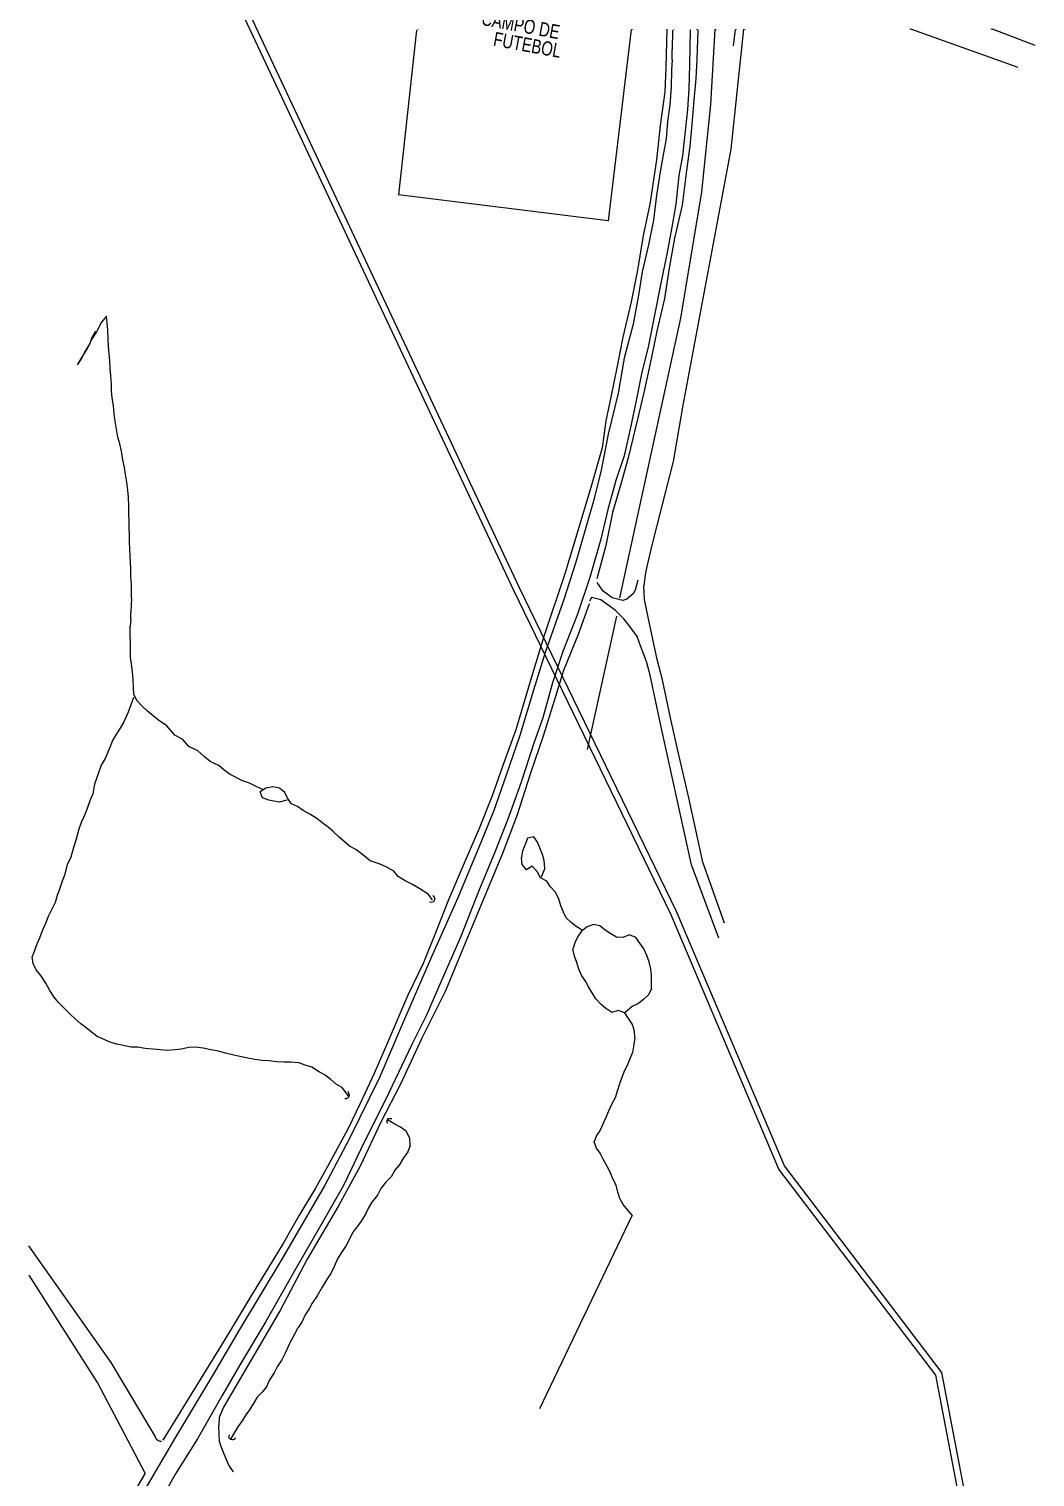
# Model space of a CAD drawing. Header units: millimetres. Extents: x 583 to 26013, y 350 to 21391.
# Drawn here: x 9091.2 to 9404.9, y 14932.5 to 15384 of the extents above; entities that cross this region are included whole.
import ezdxf
from ezdxf.enums import TextEntityAlignment as Align

# ---------------------------------------------------------------- set-up
doc = ezdxf.new("R2010")
doc.units = ezdxf.units.MM
for name, color, linetype in [('105-QUADRAS_ESTRADAS', 80, 'Continuous'), ('110-CERCA_DE_ARAME', 10, 'Continuous'), ('115-PONTES_E_VIADUTO', 210, 'Continuous'), ('145-', 130, 'Continuous'), ('estrada interna', 61, 'Continuous'), ('RIOS', 140, 'Continuous')]:
    doc.layers.add(name, color=color, linetype=linetype)
doc.styles.add('EU', font='arial.ttf', dxfattribs={"height": 10})

msp = doc.modelspace()

# ---------------------------------------------------------------- linework, layer by layer
at = {"layer": '105-QUADRAS_ESTRADAS', "color": 0, "linetype": 'Continuous'}
for p, q in [((9212.01551, 15383.60241), (9206.41551, 15332.20241)), ((9212.31551, 15383.90241), (9212.31551, 15383.80241)), ((9278.91551, 15383.80241), (9271.81551, 15324.10241)), ((9279.31551, 15383.90241), (9279.31551, 15383.80241)), ((9290.11551, 15383.90241), (9289.81551, 15371.90241)), ((9290.11551, 15383.90241), (9290.11551, 15383.70241)), ((9291.81551, 15383.60241), (9291.71551, 15377.50241)), ((9292.21551, 15383.90241), (9292.21551, 15383.80241)), ((9297.41551, 15383.70241), (9297.11551, 15372.70241)), ((9297.61551, 15383.90241), (9297.61551, 15383.90241)), ((9299.41551, 15383.90241), (9299.41551, 15383.70241)), ((9299.71551, 15383.70241), (9299.41551, 15374.40241)), ((9314.01551, 15383.90241), (9310.01551, 15346.50241)), ((9311.41551, 15383.80241), (9310.81551, 15378.70241)), ((9311.71551, 15383.90241), (9311.71551, 15383.80241)), ((9314.41551, 15383.90241), (9314.41551, 15383.80241)), ((9391.71551, 15383.80241), (9391.11551, 15383.90241)), ((9404.91551, 15378.80241), (9391.61551, 15383.90241)), ((9291.71551, 15374.30241), (9291.51551, 15371.20241)), ((9291.71551, 15374.30241), (9291.71551, 15377.50241)), ((9299.41551, 15374.40241), (9299.11551, 15368.50241)), ((9289.81551, 15371.90241), (9289.41551, 15364.30241)), ((9291.51551, 15371.20241), (9291.41551, 15365.80241)), ((9297.11551, 15372.70241), (9296.91551, 15365.30241)), ((9291.41551, 15365.80241), (9291.01551, 15360.30241)), ((9296.91551, 15365.30241), (9296.51551, 15358.80241)), ((9299.11551, 15368.50241), (9298.51551, 15361.70241)), ((9289.41551, 15364.30241), (9288.01551, 15353.90241)), ((9291.01551, 15360.30241), (9290.31551, 15355.10241)), ((9298.51551, 15361.70241), (9297.91551, 15354.20241)), ((9296.51551, 15358.80241), (9295.91551, 15353.00241)), ((9288.01551, 15353.90241), (9286.91551, 15343.10241)), ((9290.31551, 15355.10241), (9289.91551, 15349.70241)), ((9295.91551, 15353.00241), (9295.01551, 15344.40241)), ((9297.91551, 15354.20241), (9297.21551, 15347.40241)), ((9289.91551, 15349.70241), (9288.91551, 15344.70241)), ((9310.01551, 15346.50241), (9295.11551, 15266.60241)), ((9297.21551, 15347.40241), (9296.21551, 15339.80241)), ((9286.91551, 15343.10241), (9284.81551, 15329.30241)), ((9288.91551, 15344.70241), (9288.11551, 15340.00241)), ((9295.01551, 15344.40241), (9293.81551, 15338.30241)), ((9288.11551, 15340.00241), (9286.91551, 15332.10241)), ((9293.81551, 15338.30241), (9292.91551, 15329.30241)), ((9296.21551, 15339.80241), (9294.91551, 15329.00241)), ((9271.81551, 15324.10241), (9206.41551, 15332.20241)), ((9284.81551, 15329.30241), (9282.71551, 15319.60241)), ((9286.91551, 15332.10241), (9285.91551, 15324.30241)), ((9292.91551, 15329.30241), (9291.61551, 15322.10241)), ((9294.91551, 15329.00241), (9292.51551, 15318.70241)), ((9285.91551, 15324.30241), (9284.41551, 15316.60241)), ((9282.71551, 15319.60241), (9280.91551, 15308.70241)), ((9291.61551, 15322.10241), (9290.21551, 15314.30241)), ((9284.41551, 15316.60241), (9282.41551, 15308.20241)), ((9292.51551, 15318.70241), (9290.81551, 15309.40241)), ((9290.21551, 15314.30241), (9288.11551, 15304.20241)), ((9280.91551, 15308.70241), (9278.91551, 15298.90241)), ((9282.41551, 15308.20241), (9281.21551, 15300.90241)), ((9290.81551, 15309.40241), (9289.31551, 15299.90241)), ((9288.11551, 15304.20241), (9286.21551, 15294.70241)), ((9278.91551, 15298.90241), (9276.31551, 15287.90241)), ((9281.21551, 15300.90241), (9279.61551, 15291.90241)), ((9289.31551, 15299.90241), (9287.01551, 15289.70241)), ((9286.21551, 15294.70241), (9284.41551, 15285.30241)), ((9276.31551, 15287.90241), (9274.51551, 15278.30241)), ((9279.61551, 15291.90241), (9276.81551, 15281.30241)), ((9287.01551, 15289.70241), (9284.81551, 15279.10241)), ((9284.41551, 15285.30241), (9282.21551, 15276.40241)), ((9276.81551, 15281.30241), (9274.91551, 15270.40241)), ((9284.81551, 15279.10241), (9282.91551, 15270.60241)), ((9274.51551, 15278.30241), (9272.61551, 15269.10241)), ((9282.21551, 15276.40241), (9280.61551, 15268.60241)), ((9274.91551, 15270.40241), (9271.81551, 15257.60241)), ((9282.91551, 15270.60241), (9280.91551, 15262.30241)), ((9272.61551, 15269.10241), (9271.11551, 15261.80241)), ((9280.61551, 15268.60241), (9278.91551, 15260.60241)), ((9295.11551, 15266.60241), (9292.01551, 15249.10241)), ((9271.11551, 15261.80241), (9269.91551, 15253.30241)), ((9280.91551, 15262.30241), (9278.01551, 15250.20241)), ((9271.81551, 15257.60241), (9269.51551, 15245.90241)), ((9278.91551, 15260.60241), (9276.81551, 15250.90241)), ((9269.91551, 15253.30241), (9266.61551, 15241.70241)), ((9276.81551, 15250.90241), (9274.21551, 15243.20241)), ((9278.01551, 15250.20241), (9275.71551, 15242.00241)), ((9292.01551, 15249.10241), (9289.81551, 15240.20241)), ((9269.51551, 15245.90241), (9267.11551, 15236.40241)), ((9274.21551, 15243.20241), (9271.71551, 15234.10241)), ((9266.61551, 15241.70241), (9262.31551, 15227.50241)), ((9275.71551, 15242.00241), (9273.11551, 15233.20241)), ((9289.81551, 15240.20241), (9285.41551, 15223.00241)), ((9267.11551, 15236.40241), (9264.41551, 15227.10241)), ((9271.71551, 15234.10241), (9269.51551, 15224.90241)), ((9273.11551, 15233.20241), (9271.01551, 15222.90241)), ((9262.31551, 15227.50241), (9258.31551, 15214.10241)), ((9264.41551, 15227.10241), (9261.71551, 15217.70241)), ((9269.51551, 15224.90241), (9266.11551, 15212.90241)), ((9271.01551, 15222.90241), (9268.21551, 15212.50241)), ((9285.41551, 15223.00241), (9283.81551, 15216.40241)), ((9261.71551, 15217.70241), (9257.81551, 15205.70241)), ((9283.81551, 15216.40241), (9283.31551, 15213.70241)), ((9258.31551, 15214.10241), (9251.71551, 15194.50241)), ((9266.11551, 15212.90241), (9262.21551, 15201.50241)), ((9270.21551, 15208.70241), (9268.31551, 15211.40241)), ((9281.01551, 15212.10241), (9280.21551, 15209.00241)), ((9283.31551, 15213.70241), (9282.91551, 15210.30241)), ((9266.61551, 15206.70241), (9266.01551, 15205.50241)), ((9269.51551, 15206.00241), (9266.61551, 15206.70241)), ((9273.01551, 15206.60241), (9270.21551, 15208.70241)), ((9276.31551, 15205.80241), (9273.01551, 15206.60241)), ((9279.61551, 15207.80241), (9277.61551, 15206.20241)), ((9280.21551, 15209.00241), (9279.61551, 15207.80241)), ((9283.11551, 15206.10241), (9282.91551, 15210.30241)), ((9257.81551, 15205.70241), (9252.11551, 15189.50241)), ((9265.91551, 15204.70241), (9262.41551, 15195.10241)), ((9271.41551, 15204.60241), (9269.51551, 15206.00241)), ((9274.01551, 15202.70241), (9271.41551, 15204.60241)), ((9276.71551, 15200.00241), (9274.01551, 15202.70241)), ((9277.61551, 15206.20241), (9276.31551, 15205.80241)), ((9284.21551, 15200.50241), (9283.11551, 15206.10241)), ((9262.21551, 15201.50241), (9257.61551, 15189.80241)), ((9278.31551, 15198.00241), (9276.71551, 15200.00241)), ((9280.81551, 15194.50241), (9278.31551, 15198.00241)), ((9285.71551, 15193.70241), (9284.21551, 15200.50241)), ((9251.71551, 15194.50241), (9247.81551, 15181.50241)), ((9262.41551, 15195.10241), (9257.81551, 15183.90241)), ((9281.91551, 15191.60241), (9280.81551, 15194.50241)), ((9287.11551, 15187.40241), (9285.71551, 15193.70241)), ((9252.11551, 15189.50241), (9248.51551, 15177.80241)), ((9257.61551, 15189.80241), (9254.41551, 15180.10241)), ((9283.71551, 15186.70241), (9281.91551, 15191.60241)), ((9284.91551, 15182.50241), (9283.71551, 15186.70241)), ((9288.71551, 15181.00241), (9287.11551, 15187.40241)), ((9247.81551, 15181.50241), (9243.01551, 15165.40241)), ((9254.41551, 15180.10241), (9251.41551, 15169.20241)), ((9257.81551, 15183.90241), (9254.91551, 15174.50241)), ((9288.41551, 15165.80241), (9284.91551, 15182.50241)), ((9291.21551, 15169.20241), (9288.71551, 15181.00241)), ((9248.51551, 15177.80241), (9244.21551, 15163.70241)), ((9254.91551, 15174.50241), (9251.51551, 15163.40241)), ((9251.41551, 15169.20241), (9248.61551, 15161.30241)), ((9293.51551, 15159.00241), (9291.21551, 15169.20241)), ((9243.01551, 15165.40241), (9239.51551, 15155.80241)), ((9244.21551, 15163.70241), (9240.01551, 15151.30241)), ((9251.51551, 15163.40241), (9247.61551, 15151.90241)), ((9297.81551, 15123.30241), (9288.41551, 15165.80241)), ((9248.61551, 15161.30241), (9244.61551, 15149.10241)), ((9296.91551, 15144.20241), (9293.51551, 15159.00241)), ((9239.51551, 15155.80241), (9235.61551, 15144.80241)), ((9240.01551, 15151.30241), (9236.01551, 15140.00241)), ((9244.61551, 15149.10241), (9240.51551, 15137.60241)), ((9247.61551, 15151.90241), (9243.41551, 15138.90241)), ((9235.61551, 15144.80241), (9231.51551, 15134.70241)), ((9301.31551, 15124.20241), (9296.91551, 15144.20241)), ((9236.01551, 15140.00241), (9231.51551, 15129.00241)), ((9243.41551, 15138.90241), (9238.81551, 15126.90241)), ((9231.51551, 15134.70241), (9227.21551, 15124.60241)), ((9240.51551, 15137.60241), (9236.41551, 15127.30241)), ((9231.51551, 15129.00241), (9224.91551, 15113.00241)), ((9236.41551, 15127.30241), (9231.31551, 15115.00241)), ((9238.81551, 15126.90241), (9233.31551, 15113.70241)), ((9227.21551, 15124.60241), (9222.01551, 15112.40241)), ((9306.31551, 15100.50241), (9297.81551, 15123.30241)), ((9308.11551, 15105.10241), (9301.31551, 15124.20241)), ((9224.91551, 15113.00241), (9216.71551, 15094.60241)), ((9222.01551, 15112.40241), (9218.11551, 15102.60241)), ((9231.31551, 15115.00241), (9225.81551, 15101.00241)), ((9233.31551, 15113.70241), (9227.21551, 15098.90241)), ((9218.11551, 15102.60241), (9214.11551, 15092.60241)), ((9225.81551, 15101.00241), (9219.81551, 15087.30241)), ((9227.21551, 15098.90241), (9221.01551, 15084.00241)), ((9216.71551, 15094.60241), (9207.21551, 15072.80241)), ((9214.11551, 15092.60241), (9209.31551, 15082.70241)), ((9219.81551, 15087.30241), (9215.01551, 15076.30241)), ((9209.31551, 15082.70241), (9203.21551, 15068.40241)), ((9221.01551, 15084.00241), (9213.71551, 15069.30241)), ((9215.01551, 15076.30241), (9210.61551, 15067.30241)), ((9207.21551, 15072.80241), (9200.61551, 15057.20241)), ((9203.21551, 15068.40241), (9198.81551, 15058.30241)), ((9210.61551, 15067.30241), (9202.21551, 15049.90241)), ((9213.71551, 15069.30241), (9207.01551, 15054.90241)), ((9198.81551, 15058.30241), (9194.41551, 15048.90241)), ((9200.61551, 15057.20241), (9191.01551, 15037.80241)), ((9207.01551, 15054.90241), (9200.91551, 15043.10241)), ((9194.41551, 15048.90241), (9190.71551, 15041.10241)), ((9202.21551, 15049.90241), (9195.71551, 15036.90241)), ((9190.71551, 15041.10241), (9184.71551, 15030.00241)), ((9200.91551, 15043.10241), (9194.51551, 15029.60241)), ((9191.01551, 15037.80241), (9183.31551, 15023.20241)), ((9195.71551, 15036.90241), (9189.21551, 15023.40241)), ((9184.71551, 15030.00241), (9180.51551, 15022.50241)), ((9194.51551, 15029.60241), (9187.71551, 15017.00241)), ((9183.31551, 15023.20241), (9170.01551, 15000.40241)), ((9180.51551, 15022.50241), (9175.31551, 15013.90241)), ((9189.21551, 15023.40241), (9182.91551, 15012.20241)), ((9187.71551, 15017.00241), (9177.91551, 15000.40241)), ((9175.31551, 15013.90241), (9170.51551, 15005.50241)), ((9182.91551, 15012.20241), (9173.91551, 14996.50241)), ((9170.51551, 15005.50241), (9165.91551, 14997.80241)), ((9170.01551, 15000.40241), (9156.81551, 14978.50241)), ((9177.91551, 15000.40241), (9169.61551, 14984.60241)), ((9165.91551, 14997.80241), (9160.21551, 14988.60241)), ((9173.91551, 14996.50241), (9165.01551, 14980.90241)), ((9160.21551, 14988.60241), (9154.01551, 14978.20241)), ((9169.61551, 14984.60241), (9151.81551, 14954.20241)), ((9165.01551, 14980.90241), (9156.81551, 14967.20241)), ((9156.81551, 14978.50241), (9148.71551, 14964.60241)), ((9154.01551, 14978.20241), (9151.11551, 14973.50241)), ((9151.11551, 14973.50241), (9132.91551, 14943.90241)), ((9148.71551, 14964.60241), (9136.81551, 14944.90241)), ((9156.81551, 14967.20241), (9151.41551, 14957.90241)), ((9151.41551, 14957.90241), (9143.71551, 14944.40241)), ((9151.81551, 14954.20241), (9150.51551, 14951.00241)), ((9150.51551, 14951.00241), (9150.41551, 14948.60241)), ((9136.81551, 14944.90241), (9101.11551, 14884.00241)), ((9130.91551, 14944.20241), (9130.51551, 14945.20241)), ((9150.51551, 14945.60241), (9150.41551, 14948.60241)), ((9150.61551, 14943.50241), (9150.51551, 14945.60241)), ((9131.31551, 14943.80241), (9130.91551, 14944.20241)), ((9132.11551, 14943.50241), (9131.31551, 14943.80241)), ((9132.51551, 14943.50241), (9132.11551, 14943.50241)), ((9143.71551, 14944.40241), (9136.91551, 14933.40241)), ((9151.21551, 14941.70241), (9150.61551, 14943.50241)), ((9152.01551, 14939.60241), (9151.21551, 14941.70241)), ((9153.51551, 14936.10241), (9152.01551, 14939.60241)), ((9154.91551, 14934.10241), (9153.51551, 14936.10241)), ((9127.41551, 14933.70241), (9116.31551, 14915.00241)), ((9136.91551, 14933.40241), (9131.51551, 14924.00241))]:
    msp.add_line(p, q, dxfattribs=at)
at = {"layer": '110-CERCA_DE_ARAME', "color": 0, "linetype": 'Continuous'}
for p, q in [((9305.01551, 15383.90241), (9303.71551, 15360.40241)), ((9305.21551, 15383.90241), (9305.21551, 15383.70241)), ((9366.51551, 15383.80241), (9365.91551, 15383.90241)), ((9399.61551, 15371.90241), (9366.21551, 15383.90241)), ((9303.71551, 15360.40241), (9300.91551, 15333.20241)), ((9300.91551, 15333.20241), (9294.31551, 15293.80241)), ((9294.31551, 15293.80241), (9275.31551, 15206.60241)), ((9274.41551, 15200.90241), (9265.21551, 15159.30241))]:
    msp.add_line(p, q, dxfattribs=at)
at = {"layer": '115-PONTES_E_VIADUTO', "color": 0, "linetype": 'Continuous'}
for p, q in [((9217.21551, 15111.80241), (9216.51551, 15111.60241)), ((9217.61551, 15113.20241), (9217.21551, 15113.80241)), ((9217.51551, 15112.10241), (9217.21551, 15111.80241)), ((9217.71551, 15112.80241), (9217.51551, 15112.10241)), ((9217.71551, 15112.80241), (9217.61551, 15113.20241)), ((9216.51551, 15111.60241), (9216.21551, 15111.70241)), ((9189.71551, 15050.50241), (9190.31551, 15050.50241)), ((9190.51551, 15050.60241), (9190.31551, 15050.50241)), ((9190.71551, 15050.80241), (9190.51551, 15050.60241)), ((9190.91551, 15052.10241), (9190.71551, 15052.70241)), ((9190.91551, 15051.00241), (9190.71551, 15050.80241)), ((9191.01551, 15051.60241), (9190.91551, 15052.10241)), ((9191.01551, 15051.30241), (9190.91551, 15051.00241)), ((9191.01551, 15051.60241), (9191.01551, 15051.30241)), ((9203.01551, 15044.00241), (9202.91551, 15043.70241)), ((9203.11551, 15044.10241), (9203.01551, 15044.00241)), ((9203.41551, 15044.20241), (9203.11551, 15044.10241)), ((9203.41551, 15044.20241), (9204.31551, 15044.20241)), ((9202.91551, 15043.70241), (9202.81551, 15043.50241)), ((9202.81551, 15043.50241), (9202.81551, 15043.50241)), ((9202.91551, 15043.20241), (9202.81551, 15043.50241)), ((9203.01551, 15042.90241), (9202.91551, 15043.20241)), ((9203.11551, 15042.70241), (9203.01551, 15042.90241)), ((9203.11551, 15042.70241), (9203.11551, 15042.70241)), ((9153.61551, 14945.60241), (9153.51551, 14945.00241)), ((9153.61551, 14944.60241), (9153.51551, 14945.00241)), ((9155.51551, 14944.60241), (9155.51551, 14944.70241)), ((9153.81551, 14944.40241), (9153.61551, 14944.60241)), ((9154.11551, 14944.20241), (9153.81551, 14944.40241)), ((9154.51551, 14944.10241), (9154.11551, 14944.20241)), ((9154.71551, 14944.10241), (9154.51551, 14944.10241)), ((9155.01551, 14944.20241), (9154.71551, 14944.10241)), ((9155.21551, 14944.30241), (9155.01551, 14944.20241)), ((9155.51551, 14944.60241), (9155.21551, 14944.30241))]:
    msp.add_line(p, q, dxfattribs=at)
at = {"layer": '145-', "color": 0, "linetype": 'Continuous'}
for p, q in [((9113.81551, 15292.50241), (9112.21551, 15289.50241)), ((9115.31551, 15294.40241), (9113.81551, 15292.50241)), ((9115.51551, 15292.30241), (9115.31551, 15294.40241)), ((9115.31551, 15294.40241), (9115.31551, 15294.40241)), ((9110.81551, 15287.80241), (9110.11551, 15285.90241)), ((9111.91551, 15289.70241), (9110.81551, 15287.80241)), ((9112.21551, 15289.50241), (9110.91551, 15287.40241)), ((9115.71551, 15290.10241), (9115.51551, 15292.30241)), ((9115.81551, 15287.30241), (9115.71551, 15290.10241)), ((9109.41551, 15284.50241), (9107.41551, 15281.30241)), ((9108.71551, 15283.50241), (9107.41551, 15281.10241)), ((9110.11551, 15285.90241), (9108.71551, 15283.50241)), ((9110.91551, 15287.40241), (9109.41551, 15284.50241)), ((9116.01551, 15284.90241), (9115.81551, 15287.30241)), ((9116.21551, 15282.80241), (9116.01551, 15284.90241)), ((9107.41551, 15281.30241), (9106.21551, 15279.20241)), ((9107.41551, 15281.10241), (9106.21551, 15279.20241)), ((9116.41551, 15280.50241), (9116.21551, 15282.80241)), ((9116.51551, 15278.10241), (9116.41551, 15280.50241)), ((9116.71551, 15275.80241), (9116.51551, 15278.10241)), ((9116.91551, 15273.30241), (9116.71551, 15275.80241)), ((9116.91551, 15271.10241), (9116.91551, 15273.30241)), ((9117.11551, 15268.90241), (9116.91551, 15271.10241)), ((9117.51551, 15266.50241), (9117.11551, 15268.90241)), ((9117.71551, 15263.80241), (9117.51551, 15266.50241)), ((9118.01551, 15261.70241), (9117.71551, 15263.80241)), ((9118.41551, 15259.20241), (9118.01551, 15261.70241)), ((9118.91551, 15256.70241), (9118.41551, 15259.20241)), ((9119.51551, 15254.60241), (9118.91551, 15256.70241)), ((9120.01551, 15252.30241), (9119.51551, 15254.60241)), ((9120.41551, 15249.60241), (9120.01551, 15252.30241)), ((9120.91551, 15247.20241), (9120.41551, 15249.60241)), ((9121.31551, 15245.10241), (9120.91551, 15247.20241)), ((9121.71551, 15242.60241), (9121.31551, 15245.10241)), ((9122.01551, 15240.20241), (9121.71551, 15242.60241)), ((9122.21551, 15238.00241), (9122.01551, 15240.20241)), ((9122.31551, 15235.20241), (9122.21551, 15238.00241)), ((9122.31551, 15232.90241), (9122.31551, 15235.20241)), ((9122.41551, 15230.40241), (9122.31551, 15232.90241)), ((9122.41551, 15228.40241), (9122.41551, 15230.40241)), ((9122.51551, 15226.20241), (9122.41551, 15228.40241)), ((9122.51551, 15224.00241), (9122.51551, 15226.20241)), ((9122.61551, 15221.80241), (9122.51551, 15224.00241)), ((9122.71551, 15219.70241), (9122.61551, 15221.80241)), ((9122.81551, 15217.70241), (9122.71551, 15219.70241)), ((9122.91551, 15215.50241), (9122.81551, 15217.70241)), ((9122.91551, 15213.20241), (9122.91551, 15215.50241)), ((9123.11551, 15210.70241), (9122.91551, 15213.20241)), ((9123.11551, 15206.50241), (9123.11551, 15210.70241)), ((9123.01551, 15204.40241), (9122.91551, 15202.10241)), ((9122.91551, 15199.80241), (9122.91551, 15202.10241)), ((9123.11551, 15206.50241), (9123.01551, 15204.40241)), ((9122.91551, 15199.80241), (9122.71551, 15197.70241)), ((9122.71551, 15194.80241), (9122.71551, 15197.70241)), ((9122.81551, 15192.70241), (9122.71551, 15194.80241)), ((9122.81551, 15188.10241), (9122.81551, 15192.70241)), ((9123.11551, 15185.90241), (9122.81551, 15188.10241)), ((9123.41551, 15183.50241), (9123.11551, 15185.90241)), ((9123.61551, 15181.10241), (9123.41551, 15183.50241)), ((9123.81551, 15178.60241), (9123.61551, 15181.10241)), ((9123.81551, 15175.50241), (9122.91551, 15173.20241)), ((9123.91551, 15176.40241), (9123.81551, 15178.60241)), ((9124.91551, 15174.50241), (9123.91551, 15176.40241)), ((9122.11551, 15170.90241), (9120.71551, 15167.90241)), ((9122.91551, 15173.20241), (9122.11551, 15170.90241)), ((9126.21551, 15173.00241), (9124.91551, 15174.50241)), ((9128.11551, 15171.20241), (9126.21551, 15173.00241)), ((9130.01551, 15169.70241), (9128.11551, 15171.20241)), ((9119.61551, 15165.90241), (9118.41551, 15164.20241)), ((9120.71551, 15167.90241), (9119.61551, 15165.90241)), ((9131.61551, 15168.40241), (9130.01551, 15169.70241)), ((9134.11551, 15166.70241), (9131.61551, 15168.40241)), ((9136.61551, 15163.80241), (9134.11551, 15166.70241)), ((9117.21551, 15162.10241), (9116.41551, 15159.90241)), ((9118.41551, 15164.20241), (9117.21551, 15162.10241)), ((9139.11551, 15162.40241), (9136.61551, 15163.80241)), ((9141.01551, 15160.20241), (9139.11551, 15162.40241)), ((9116.41551, 15159.90241), (9114.91551, 15156.50241)), ((9143.81551, 15158.90241), (9141.01551, 15160.20241)), ((9145.91551, 15157.00241), (9143.81551, 15158.90241)), ((9147.71551, 15155.50241), (9145.91551, 15157.00241)), ((9113.71551, 15154.40241), (9112.81551, 15152.00241)), ((9114.91551, 15156.50241), (9113.71551, 15154.40241)), ((9150.41551, 15154.30241), (9147.71551, 15155.50241)), ((9152.01551, 15152.80241), (9150.41551, 15154.30241)), ((9153.91551, 15151.50241), (9152.01551, 15152.80241)), ((9111.61551, 15148.50241), (9111.11551, 15145.50241)), ((9112.81551, 15152.00241), (9111.61551, 15148.50241)), ((9157.71551, 15149.50241), (9153.91551, 15151.50241)), ((9159.91551, 15148.80241), (9157.71551, 15149.50241)), ((9162.21551, 15147.60241), (9159.91551, 15148.80241)), ((9110.21551, 15143.60241), (9109.21551, 15140.60241)), ((9111.11551, 15145.50241), (9110.21551, 15143.60241)), ((9164.11551, 15146.80241), (9162.21551, 15147.60241)), ((9165.01551, 15147.20241), (9163.31551, 15146.10241)), ((9164.01551, 15144.20241), (9163.31551, 15146.10241)), ((9166.01551, 15143.50241), (9164.01551, 15144.20241)), ((9167.21551, 15147.60241), (9165.01551, 15147.20241)), ((9169.21551, 15142.90241), (9166.01551, 15143.50241)), ((9169.31551, 15147.20241), (9167.21551, 15147.60241)), ((9171.61551, 15143.50241), (9169.21551, 15142.90241)), ((9170.91551, 15145.90241), (9169.31551, 15147.20241)), ((9171.81551, 15144.10241), (9170.91551, 15145.90241)), ((9173.01551, 15142.40241), (9171.81551, 15144.10241)), ((9109.21551, 15140.60241), (9108.31551, 15138.30241)), ((9174.91551, 15141.50241), (9173.01551, 15142.40241)), ((9176.71551, 15140.30241), (9174.91551, 15141.50241)), ((9178.71551, 15139.10241), (9176.71551, 15140.30241)), ((9180.91551, 15137.80241), (9178.71551, 15139.10241)), ((9106.71551, 15134.50241), (9105.91551, 15131.30241)), ((9107.41551, 15136.50241), (9106.71551, 15134.50241)), ((9108.31551, 15138.30241), (9107.41551, 15136.50241)), ((9182.51551, 15136.50241), (9180.91551, 15137.80241)), ((9184.51551, 15135.10241), (9182.51551, 15136.50241)), ((9186.01551, 15133.70241), (9184.51551, 15135.10241)), ((9105.91551, 15131.30241), (9105.01551, 15128.70241)), ((9187.91551, 15132.00241), (9186.01551, 15133.70241)), ((9189.51551, 15130.60241), (9187.91551, 15132.00241)), ((9191.11551, 15129.20241), (9189.51551, 15130.60241)), ((9246.61551, 15131.60241), (9245.91551, 15129.70241)), ((9248.61551, 15132.10241), (9246.61551, 15131.60241)), ((9249.71551, 15130.40241), (9248.61551, 15132.10241)), ((9250.51551, 15128.60241), (9249.71551, 15130.40241)), ((9104.21551, 15125.70241), (9103.11551, 15123.30241)), ((9105.01551, 15128.70241), (9104.21551, 15125.70241)), ((9193.11551, 15128.10241), (9191.11551, 15129.20241)), ((9195.31551, 15126.40241), (9193.11551, 15128.10241)), ((9197.61551, 15124.60241), (9195.31551, 15126.40241)), ((9245.11551, 15127.70241), (9244.81551, 15125.60241)), ((9245.01551, 15123.40241), (9244.81551, 15125.60241)), ((9245.91551, 15129.70241), (9245.11551, 15127.70241)), ((9251.31551, 15126.60241), (9250.51551, 15128.60241)), ((9251.81551, 15124.70241), (9251.31551, 15126.60241)), ((9103.11551, 15123.30241), (9102.21551, 15120.10241)), ((9200.41551, 15123.60241), (9197.61551, 15124.60241)), ((9202.51551, 15122.70241), (9200.41551, 15123.60241)), ((9204.91551, 15121.40241), (9202.51551, 15122.70241)), ((9206.31551, 15119.70241), (9204.91551, 15121.40241)), ((9246.31551, 15121.80241), (9245.01551, 15123.40241)), ((9248.11551, 15122.90241), (9246.31551, 15121.80241)), ((9249.61551, 15121.30241), (9248.11551, 15122.90241)), ((9250.71551, 15119.30241), (9249.61551, 15121.30241)), ((9252.01551, 15122.30241), (9250.91551, 15119.50241)), ((9252.01551, 15122.30241), (9251.81551, 15124.70241)), ((9101.51551, 15118.20241), (9100.71551, 15115.70241)), ((9102.21551, 15120.10241), (9101.51551, 15118.20241)), ((9208.51551, 15118.30241), (9206.31551, 15119.70241)), ((9210.81551, 15117.20241), (9208.51551, 15118.30241)), ((9213.01551, 15115.80241), (9210.81551, 15117.20241)), ((9252.61551, 15118.20241), (9250.71551, 15119.30241)), ((9253.71551, 15116.60241), (9252.61551, 15118.20241)), ((9255.21551, 15114.90241), (9253.71551, 15116.60241)), ((9099.91551, 15113.80241), (9099.31551, 15111.60241)), ((9100.71551, 15115.70241), (9099.91551, 15113.80241)), ((9215.61551, 15114.20241), (9213.01551, 15115.80241)), ((9217.01551, 15112.40241), (9215.61551, 15114.20241)), ((9256.41551, 15112.70241), (9255.21551, 15114.90241)), ((9257.01551, 15110.50241), (9256.41551, 15112.70241)), ((9097.11551, 15107.20241), (9096.31551, 15105.00241)), ((9098.11551, 15109.10241), (9097.11551, 15107.20241)), ((9099.31551, 15111.60241), (9098.11551, 15109.10241)), ((9257.81551, 15108.60241), (9257.01551, 15110.50241)), ((9258.71551, 15106.80241), (9257.81551, 15108.60241)), ((9095.31551, 15102.80241), (9094.41551, 15100.50241)), ((9096.31551, 15105.00241), (9095.31551, 15102.80241)), ((9260.21551, 15105.40241), (9258.71551, 15106.80241)), ((9261.81551, 15104.10241), (9260.21551, 15105.40241)), ((9263.71551, 15103.00241), (9261.81551, 15104.10241)), ((9263.51551, 15102.70241), (9262.31551, 15101.00241)), ((9265.21551, 15104.00241), (9263.51551, 15102.70241)), ((9267.21551, 15104.70241), (9265.21551, 15104.00241)), ((9269.21551, 15104.30241), (9267.21551, 15104.70241)), ((9270.81551, 15103.00241), (9269.21551, 15104.30241)), ((9272.61551, 15101.80241), (9270.81551, 15103.00241)), ((9093.61551, 15098.60241), (9092.91551, 15096.60241)), ((9094.41551, 15100.50241), (9093.61551, 15098.60241)), ((9261.41551, 15099.00241), (9260.81551, 15097.00241)), ((9262.31551, 15101.00241), (9261.41551, 15099.00241)), ((9274.41551, 15100.80241), (9272.61551, 15101.80241)), ((9276.41551, 15100.70241), (9274.41551, 15100.80241)), ((9278.41551, 15101.50241), (9276.41551, 15100.70241)), ((9280.41551, 15100.70241), (9278.41551, 15101.50241)), ((9281.71551, 15098.90241), (9280.41551, 15100.70241)), ((9282.91551, 15097.10241), (9281.71551, 15098.90241)), ((9092.91551, 15096.60241), (9092.11551, 15094.60241)), ((9092.51551, 15092.60241), (9092.11551, 15094.60241)), ((9261.31551, 15094.90241), (9260.81551, 15097.00241)), ((9262.01551, 15092.90241), (9261.31551, 15094.90241)), ((9283.81551, 15095.10241), (9282.91551, 15097.10241)), ((9284.61551, 15093.10241), (9283.81551, 15095.10241)), ((9093.41551, 15090.60241), (9092.51551, 15092.60241)), ((9094.91551, 15088.80241), (9093.41551, 15090.60241)), ((9262.61551, 15090.80241), (9262.01551, 15092.90241)), ((9263.51551, 15088.90241), (9262.61551, 15090.80241)), ((9285.11551, 15090.90241), (9284.61551, 15093.10241)), ((9285.31551, 15088.80241), (9285.11551, 15090.90241)), ((9096.41551, 15086.40241), (9094.91551, 15088.80241)), ((9097.71551, 15084.10241), (9096.41551, 15086.40241)), ((9264.71551, 15087.10241), (9263.51551, 15088.90241)), ((9265.61551, 15085.30241), (9264.71551, 15087.10241)), ((9266.81551, 15083.40241), (9265.61551, 15085.30241)), ((9285.31551, 15084.80241), (9284.41551, 15082.80241)), ((9285.31551, 15084.80241), (9285.31551, 15088.80241)), ((9099.01551, 15082.10241), (9097.71551, 15084.10241)), ((9100.41551, 15080.40241), (9099.01551, 15082.10241)), ((9102.01551, 15078.70241), (9100.41551, 15080.40241)), ((9267.91551, 15081.50241), (9266.81551, 15083.40241)), ((9269.51551, 15079.90241), (9267.91551, 15081.50241)), ((9281.21551, 15080.10241), (9279.31551, 15079.20241)), ((9282.91551, 15081.40241), (9281.21551, 15080.10241)), ((9284.41551, 15082.80241), (9282.91551, 15081.40241)), ((9104.01551, 15076.80241), (9102.01551, 15078.70241)), ((9105.61551, 15075.30241), (9104.01551, 15076.80241)), ((9271.01551, 15078.50241), (9269.51551, 15079.90241)), ((9272.91551, 15077.30241), (9271.01551, 15078.50241)), ((9274.91551, 15077.90241), (9272.91551, 15077.30241)), ((9277.01551, 15077.20241), (9274.91551, 15077.90241)), ((9278.11551, 15075.40241), (9277.01551, 15077.20241)), ((9279.31551, 15079.20241), (9277.11551, 15077.30241)), ((9107.31551, 15073.80241), (9105.61551, 15075.30241)), ((9108.91551, 15072.60241), (9107.31551, 15073.80241)), ((9110.51551, 15071.30241), (9108.91551, 15072.60241)), ((9112.41551, 15069.80241), (9110.51551, 15071.30241)), ((9279.41551, 15073.50241), (9278.11551, 15075.40241)), ((9280.01551, 15071.50241), (9279.41551, 15073.50241)), ((9280.11551, 15069.40241), (9280.01551, 15071.50241)), ((9114.41551, 15069.00241), (9112.41551, 15069.80241)), ((9116.21551, 15068.10241), (9114.41551, 15069.00241)), ((9118.51551, 15067.40241), (9116.21551, 15068.10241)), ((9120.61551, 15067.00241), (9118.51551, 15067.40241)), ((9122.91551, 15066.50241), (9120.61551, 15067.00241)), ((9279.81551, 15067.30241), (9279.41551, 15064.80241)), ((9280.11551, 15069.40241), (9279.81551, 15067.30241)), ((9125.01551, 15066.50241), (9122.91551, 15066.50241)), ((9127.41551, 15066.10241), (9125.01551, 15066.50241)), ((9129.81551, 15065.90241), (9127.41551, 15066.10241)), ((9132.11551, 15065.60241), (9129.81551, 15065.90241)), ((9134.31551, 15065.40241), (9132.11551, 15065.60241)), ((9136.61551, 15065.60241), (9134.31551, 15065.40241)), ((9138.71551, 15065.90241), (9136.61551, 15065.60241)), ((9140.91551, 15066.40241), (9138.71551, 15065.90241)), ((9143.11551, 15066.50241), (9140.91551, 15066.40241)), ((9145.51551, 15066.20241), (9143.11551, 15066.50241)), ((9147.91551, 15065.70241), (9145.51551, 15066.20241)), ((9150.31551, 15065.20241), (9147.91551, 15065.70241)), ((9152.41551, 15064.60241), (9150.31551, 15065.20241)), ((9155.01551, 15064.00241), (9152.41551, 15064.60241)), ((9156.91551, 15063.60241), (9155.01551, 15064.00241)), ((9159.41551, 15063.00241), (9156.91551, 15063.60241)), ((9161.61551, 15062.60241), (9159.41551, 15063.00241)), ((9163.81551, 15062.30241), (9161.61551, 15062.60241)), ((9166.01551, 15062.20241), (9163.81551, 15062.30241)), ((9168.51551, 15061.90241), (9166.01551, 15062.20241)), ((9278.51551, 15062.80241), (9277.71551, 15060.80241)), ((9279.41551, 15064.80241), (9278.51551, 15062.80241)), ((9170.71551, 15061.80241), (9168.51551, 15061.90241)), ((9172.81551, 15061.80241), (9170.71551, 15061.80241)), ((9175.31551, 15061.60241), (9172.81551, 15061.80241)), ((9177.31551, 15060.90241), (9175.31551, 15061.60241)), ((9179.41551, 15060.20241), (9177.31551, 15060.90241)), ((9181.41551, 15058.90241), (9179.41551, 15060.20241)), ((9183.51551, 15057.70241), (9181.41551, 15058.90241)), ((9185.31551, 15056.40241), (9183.51551, 15057.70241)), ((9276.81551, 15059.00241), (9276.01551, 15057.00241)), ((9277.71551, 15060.80241), (9276.81551, 15059.00241)), ((9187.11551, 15054.80241), (9185.31551, 15056.40241)), ((9188.81551, 15053.90241), (9187.11551, 15054.80241)), ((9190.91551, 15051.10241), (9188.81551, 15053.90241)), ((9274.71551, 15053.10241), (9274.01551, 15050.70241)), ((9275.31551, 15055.00241), (9274.71551, 15053.10241)), ((9276.01551, 15057.00241), (9275.31551, 15055.00241)), ((9272.81551, 15048.60241), (9271.91551, 15046.50241)), ((9274.01551, 15050.70241), (9272.81551, 15048.60241)), ((9271.01551, 15044.60241), (9270.11551, 15042.50241)), ((9271.91551, 15046.50241), (9271.01551, 15044.60241)), ((9205.21551, 15042.50241), (9203.01551, 15043.80241)), ((9207.01551, 15041.50241), (9205.21551, 15042.50241)), ((9208.81551, 15040.30241), (9207.01551, 15041.50241)), ((9209.91551, 15038.10241), (9208.81551, 15040.30241)), ((9269.31551, 15040.60241), (9268.11551, 15038.90241)), ((9270.11551, 15042.50241), (9269.31551, 15040.60241)), ((9210.01551, 15035.80241), (9209.31551, 15033.80241)), ((9210.01551, 15035.80241), (9209.91551, 15038.10241)), ((9268.11551, 15038.90241), (9267.41551, 15037.00241)), ((9268.11551, 15035.00241), (9267.41551, 15037.00241)), ((9269.31551, 15033.40241), (9268.11551, 15035.00241)), ((9208.01551, 15032.00241), (9206.61551, 15029.70241)), ((9209.31551, 15033.80241), (9208.01551, 15032.00241)), ((9270.31551, 15031.40241), (9269.31551, 15033.40241)), ((9271.51551, 15029.30241), (9270.31551, 15031.40241)), ((9204.11551, 15026.10241), (9202.41551, 15024.40241)), ((9205.31551, 15028.10241), (9204.11551, 15026.10241)), ((9206.61551, 15029.70241), (9205.31551, 15028.10241)), ((9272.51551, 15027.30241), (9271.51551, 15029.30241)), ((9273.21551, 15025.40241), (9272.51551, 15027.30241)), ((9200.91551, 15022.40241), (9199.81551, 15020.30241)), ((9202.41551, 15024.40241), (9200.91551, 15022.40241)), ((9274.31551, 15023.50241), (9273.21551, 15025.40241)), ((9274.81551, 15021.30241), (9274.31551, 15023.50241)), ((9198.11551, 15018.20241), (9197.01551, 15016.40241)), ((9199.81551, 15020.30241), (9198.11551, 15018.20241)), ((9275.41551, 15019.30241), (9274.81551, 15021.30241)), ((9276.51551, 15017.40241), (9275.41551, 15019.30241)), ((9277.91551, 15015.70241), (9276.51551, 15017.40241)), ((9196.11551, 15014.40241), (9194.71551, 15012.20241)), ((9197.01551, 15016.40241), (9196.11551, 15014.40241)), ((9279.31551, 15014.10241), (9250.41551, 14953.70241)), ((9279.31551, 15014.10241), (9277.91551, 15015.70241)), ((9192.21551, 15008.80241), (9191.21551, 15006.80241)), ((9193.41551, 15010.40241), (9192.21551, 15008.80241)), ((9194.71551, 15012.20241), (9193.41551, 15010.40241)), ((9190.11551, 15004.60241), (9188.61551, 15002.50241)), ((9191.21551, 15006.80241), (9190.11551, 15004.60241)), ((9187.41551, 15000.50241), (9186.31551, 14998.10241)), ((9188.61551, 15002.50241), (9187.41551, 15000.50241)), ((9185.31551, 14995.90241), (9184.11551, 14994.20241)), ((9186.31551, 14998.10241), (9185.31551, 14995.90241)), ((9182.61551, 14991.70241), (9181.01551, 14989.00241)), ((9184.11551, 14994.20241), (9182.61551, 14991.70241)), ((9179.51551, 14986.70241), (9178.51551, 14984.90241)), ((9181.01551, 14989.00241), (9179.51551, 14986.70241)), ((9176.31551, 14980.90241), (9175.11551, 14979.10241)), ((9177.31551, 14983.00241), (9176.31551, 14980.90241)), ((9178.51551, 14984.90241), (9177.31551, 14983.00241)), ((9172.11551, 14973.40241), (9175.11551, 14979.10241)), ((9172.11551, 14973.40241), (9171.01551, 14971.10241)), ((9170.01551, 14969.00241), (9168.61551, 14966.80241)), ((9171.01551, 14971.10241), (9170.01551, 14969.00241)), ((9167.61551, 14964.90241), (9166.11551, 14962.50241)), ((9168.61551, 14966.80241), (9167.61551, 14964.90241)), ((9163.91551, 14958.90241), (9162.31551, 14957.40241)), ((9165.21551, 14960.60241), (9163.91551, 14958.90241)), ((9166.11551, 14962.50241), (9165.21551, 14960.60241)), ((9161.31551, 14955.60241), (9159.91551, 14953.40241)), ((9162.31551, 14957.40241), (9161.31551, 14955.60241)), ((9157.61551, 14950.00241), (9156.31551, 14948.10241)), ((9158.81551, 14951.80241), (9157.61551, 14950.00241)), ((9159.91551, 14953.40241), (9158.81551, 14951.80241)), ((9156.31551, 14948.10241), (9154.01551, 14944.30241))]:
    msp.add_line(p, q, dxfattribs=at)
at = {"layer": 'estrada interna', "color": 0, "linetype": 'Continuous'}
for p, q in [((9116.81551, 14968.20241), (9091.11551, 15004.50241)), ((9091.21551, 15004.50241), (9091.21551, 15004.50241)), ((9112.51551, 14961.90241), (9091.21551, 14995.40241)), ((9130.51551, 14945.20241), (9116.81551, 14968.20241)), ((9127.41551, 14933.70241), (9112.51551, 14961.90241))]:
    msp.add_line(p, q, dxfattribs=at)
at = {"layer": 'RIOS', "lineweight": 25, "flags": 128}
for points in [[(9386.21385, 14899.98107), (9373.9692, 14964.20167), (9324.9906, 15028.42228), (9291.31782, 15107.93957), (9242.33922, 15208.87223), (9146.9258, 15411.8848), (9119.37534, 15500.5801), (9107.13069, 15644.318), (9137.74231, 15797.23391), (9146.9258, 15931.81928)], [(9388.1696, 14900.4021), (9375.84548, 14965.03952), (9326.73389, 15029.4345), (9293.13952, 15108.76663), (9244.14398, 15209.73419), (9148.79473, 15412.61024), (9121.3497, 15500.96611), (9109.14762, 15644.20433), (9139.72885, 15796.96843), (9148.96571, 15932.33598)]]:
    msp.add_lwpolyline(points, dxfattribs=at)

# ---------------------------------------------------------------- texts
at = {"lineweight": 25, "style": 'EU', "width": 0.75}
for s, rotation, p in [('CAMPO DE', 349.4684271, (9232.85152, 15389.5576)), ('FUTEBOL', 349.596483, (9236.54159, 15383.08649))]:
    msp.add_text(s, height=4.4, rotation=rotation, dxfattribs=at).set_placement(p, align=Align.TOP_LEFT)

doc.saveas('drawing.dxf')
